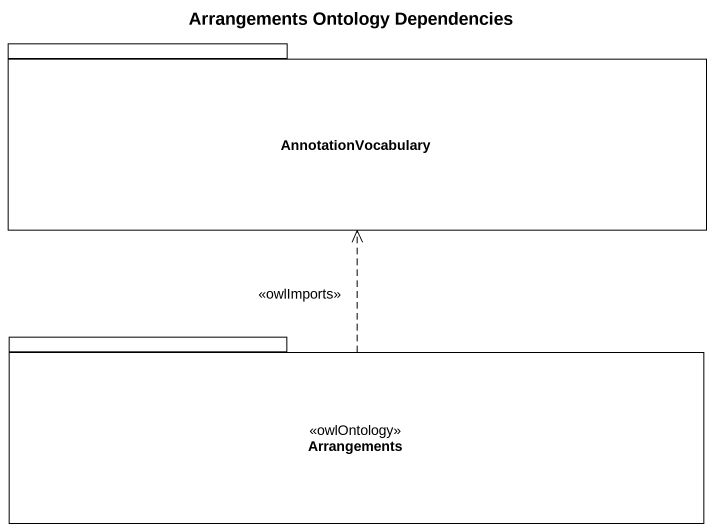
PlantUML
@startuml
title Arrangements Ontology Dependencies
package AnnotationVocabulary {
}
package Arrangements <<owlOntology>> {
}
Arrangements .up.> AnnotationVocabulary : <<owlImports>>
@enduml
